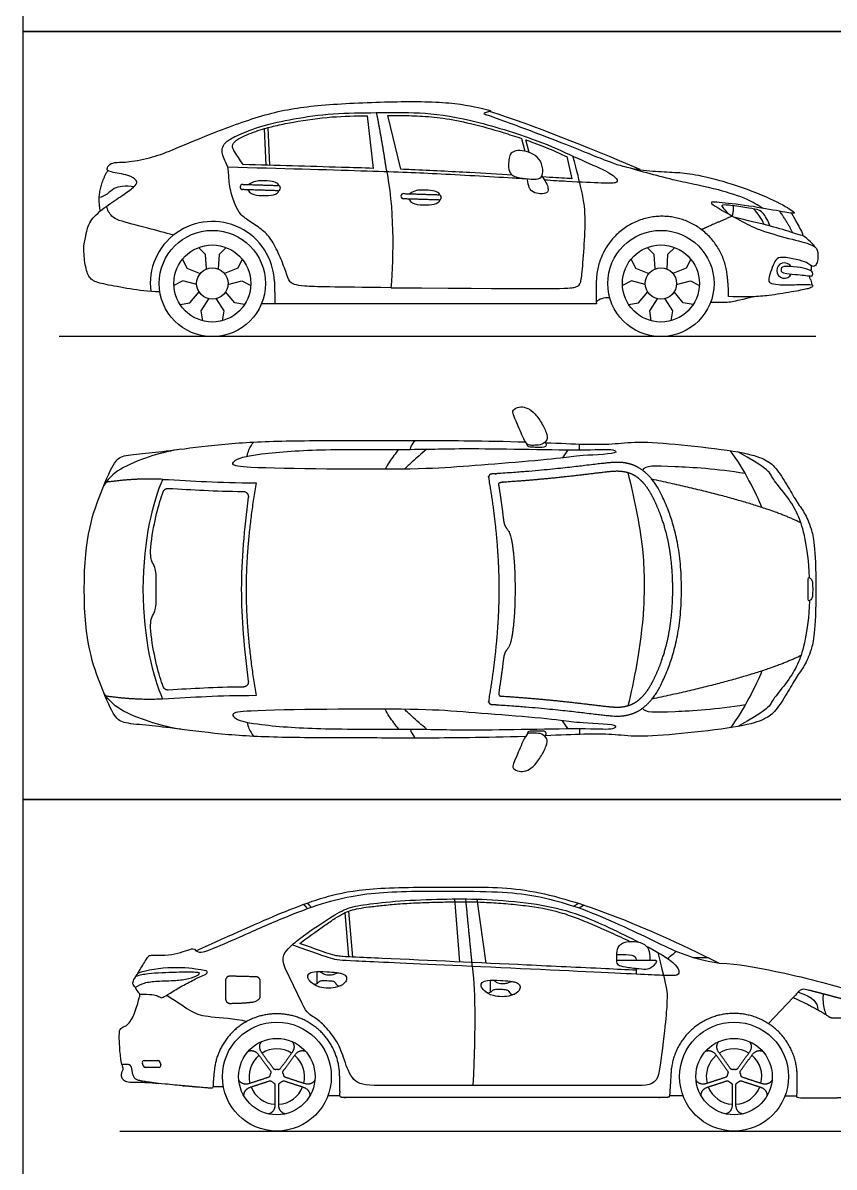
# Model space of a CAD drawing. Header units: millimetres. Extents: x 0.5 to 46.1, y 0.3 to 28.2.
# Drawn here: x 11.79 to 16.62, y 7.51 to 14.32 of the extents above; entities that cross this region are included whole.
import ezdxf

# ---------------------------------------------------------------- set-up
doc = ezdxf.new("R2010")
doc.units = ezdxf.units.MM
for name, color, linetype, true_color in [('AG-DIAGRAM', 7, 'Continuous', 0xfecc66), ('AG-TRANSPORT', 7, 'Continuous', 0x66ccff), ('X-VPRT', 6, 'Continuous', 0xff00ff)]:
    doc.layers.add(name, color=color, linetype=linetype, true_color=true_color)

msp = doc.modelspace()

# ---------------------------------------------------------------- linework, layer by layer
at = {"layer": 'AG-DIAGRAM'}
msp.add_line((12.3647, 7.7245), (17.0037, 7.7245), dxfattribs=at)
for points in [[(16.5071, 12.4534), (12.0031, 12.4534)], [(12.3647, 7.7245), (16.6083, 7.7245)]]:
    msp.add_lwpolyline(points, dxfattribs=at)
at = {"layer": 'AG-TRANSPORT'}
for p, q in [((15.0305, 11.7798), (14.9985, 11.7328)), ((15.0305, 10.1199), (14.9985, 10.1669)), ((14.3873, 8.7309), (14.359, 9.106)), ((14.5458, 8.7236), (14.4904, 9.1048)), ((13.728, 8.7613), (13.7057, 9.0246)), ((13.7509, 8.7602), (13.7276, 9.0338)), ((15.7775, 8.7583), (15.8621, 8.7583)), ((16.2246, 8.3644), (16.3721, 8.5195)), ((12.9188, 7.9896), (12.9804, 7.9896)), ((13.6031, 7.9359), (13.6748, 7.9359)), ((15.6367, 7.9371), (15.7159, 7.9371)), ((13.288, 7.8215), (13.288, 7.8212)), ((16.0092, 7.8215), (16.0092, 7.8212))]:
    msp.add_line(p, q, dxfattribs=at)
for points in [[(13.8748, 13.4551), (13.839, 13.768)], [(14.0375, 13.4493), (13.9603, 13.7694)], [(13.2232, 13.6911), (13.2331, 13.4737)], [(13.2577, 13.4731), (13.2475, 13.6979)], [(14.7549, 13.6333), (14.776, 13.557)], [(14.8015, 13.5497), (14.7808, 13.6244)], [(15.0254, 13.5247), (15.0543, 13.3937)], [(12.8806, 12.8565), (12.8751, 12.9414), (12.8331, 12.9837)], [(12.9972, 12.9837), (12.9552, 12.9414), (12.9497, 12.8565)], [(15.5506, 12.8565), (15.5451, 12.9414), (15.5031, 12.9837)], [(15.6672, 12.9837), (15.6252, 12.9414), (15.6197, 12.8565)], [(12.7371, 12.9139), (12.7642, 12.8609), (12.8434, 12.8294)], [(13.0932, 12.9139), (13.0661, 12.8609), (12.9869, 12.8294)], [(15.4071, 12.9139), (15.4342, 12.8609), (15.5134, 12.8294)], [(15.7632, 12.9139), (15.7361, 12.8609), (15.6569, 12.8294)], [(12.822, 12.7637), (12.7395, 12.7847), (12.6863, 12.7578)], [(13.0083, 12.7637), (13.0908, 12.7847), (13.144, 12.7578)], [(15.492, 12.7637), (15.4095, 12.7847), (15.3563, 12.7578)], [(15.6783, 12.7637), (15.7608, 12.7847), (15.814, 12.7578)], [(12.723, 12.6449), (12.7819, 12.6544), (12.8362, 12.7199)], [(12.8921, 12.6793), (12.8466, 12.6073), (12.8558, 12.5484)], [(12.9382, 12.6793), (12.9837, 12.6073), (12.9745, 12.5484)], [(13.1073, 12.6449), (13.0484, 12.6544), (12.9941, 12.7199)], [(15.393, 12.6449), (15.4519, 12.6544), (15.5062, 12.7199)], [(15.5621, 12.6793), (15.5166, 12.6073), (15.5258, 12.5484)], [(15.6082, 12.6793), (15.6537, 12.6073), (15.6445, 12.5484)], [(15.7773, 12.6449), (15.7184, 12.6544), (15.6641, 12.7199)], [(15.0982, 9.0524), (15.1251, 9.0699)], [(13.4495, 8.4833), (13.3492, 8.6947)], [(13.5388, 8.6037), (13.5388, 8.6741)], [(15.4393, 8.6581), (15.4403, 8.6909)], [(14.5716, 8.5522), (14.5716, 8.6226)], [(16.3233, 7.9333), (16.3962, 7.9333)]]:
    msp.add_lwpolyline(points, dxfattribs=at)
for centre, radius in [((12.9151, 12.7697), 0.3163), ((15.5851, 12.7697), 0.3163), ((12.9151, 12.7697), 0.2292), ((15.5851, 12.7697), 0.2292), ((12.9151, 12.7697), 0.0933), ((15.5851, 12.7697), 0.0933), ((13.2991, 8.0487), 0.3242), ((16.0203, 8.0487), 0.3242), ((13.2991, 8.0487), 0.2275), ((13.2991, 8.0487), 0.2275), ((16.0203, 8.0487), 0.2275)]:
    msp.add_circle(centre, radius, dxfattribs=at)
for centre, radius, start, end in [((13.0961, 13.3442), 0.0157, 88.16151, 178.16151), ((13.3045, 13.3375), 0.0157, 358.16151, 88.16151), ((13.0961, 13.3442), 0.0157, 178.16151, 268.16151), ((13.3045, 13.3375), 0.0157, 268.16151, 358.16151), ((14.0535, 13.2892), 0.0157, 88.16151, 178.16151), ((14.0535, 13.2892), 0.0157, 178.16151, 268.16151), ((14.2619, 13.2825), 0.0157, 268.16151, 358.16151), ((14.2619, 13.2825), 0.0157, 358.16151, 88.16151), ((12.9151, 12.7697), 0.3693, 1.97771, 187.42918), ((16.3205, 12.8469), 0.0458, 31.19889, 332.8276), ((13.2991, 8.0487), 0.1653, 129.85031, 194.14969), ((13.2991, 8.0487), 0.1653, 57.85031, 122.14969), ((13.2991, 8.0487), 0.1653, 345.85031, 50.14969), ((16.0203, 8.0487), 0.1653, 129.85031, 194.14969), ((16.0203, 8.0487), 0.1653, 57.85031, 122.14969), ((16.0203, 8.0487), 0.1653, 345.85031, 50.14969), ((12.5091, 8.133), 0.0109, 90, 199.39049), ((12.5156, 8.1146), 0.0109, 199.39049, 270), ((12.5916, 8.133), 0.0109, 19.39049, 90), ((12.5981, 8.1146), 0.0109, 270, 19.39049), ((13.2991, 8.0487), 0.0416, 154.62786, 169.37214), ((13.2991, 8.0487), 0.0416, 82.62786, 97.37214), ((13.2991, 8.0487), 0.0416, 10.62786, 25.37214), ((16.0203, 8.0487), 0.0416, 154.62786, 169.37214), ((16.0203, 8.0487), 0.0416, 82.62786, 97.37214), ((16.0203, 8.0487), 0.0416, 10.62786, 25.37214), ((13.2991, 8.0487), 0.1653, 201.85031, 266.14969), ((13.2991, 8.0487), 0.0416, 226.62786, 241.37214), ((13.2991, 8.0487), 0.1653, 273.85031, 338.14969), ((13.2991, 8.0487), 0.0416, 298.62786, 313.37214), ((16.0203, 8.0487), 0.1653, 201.85031, 266.14969), ((16.0203, 8.0487), 0.0416, 226.62786, 241.37214), ((16.0203, 8.0487), 0.1653, 273.85031, 338.14969), ((16.0203, 8.0487), 0.0416, 298.62786, 313.37214)]:
    msp.add_arc(centre, radius, start, end, dxfattribs=at)
for points, degree in [([(12.6027, 12.7203), (12.5314, 12.7203), (12.425, 12.7371), (12.2696, 12.7651), (12.1931, 12.7853), (12.1643, 12.8374), (12.148, 12.95), (12.1515, 13.012), (12.1596, 13.0373), (12.1677, 13.0951), (12.2002, 13.1673), (12.3148, 13.2521), (12.4014, 13.308), (12.4655, 13.3558), (12.4691, 13.3829), (12.4258, 13.4154), (12.2958, 13.4342), (12.2848, 13.4488), (12.2994, 13.4824), (12.3462, 13.4926), (12.4054, 13.4897), (12.5669, 13.5204), (12.6773, 13.565), (12.9243, 13.6695), (13.2576, 13.7916), (13.5405, 13.8347), (13.9747, 13.8544), (14.35, 13.8528), (14.5658, 13.8014), (14.5761, 13.7973), (14.562, 13.7923), (14.5267, 13.7822), (14.534, 13.7772), (14.5598, 13.7721), (15.0226, 13.5995), (15.2821, 13.4899), (15.4056, 13.4526), (15.5577, 13.4358), (15.6863, 13.4316), (15.7915, 13.4206), (16.0042, 13.368), (16.252, 13.2722), (16.3775, 13.1988), (16.3885, 13.1813), (16.2912, 13.2003), (16.0793, 13.2376), (15.8878, 13.2573), (15.8797, 13.2515), (15.9061, 13.2288), (16.0486, 13.1499), (16.1448, 13.0956), (16.3254, 13.0415), (16.4906, 13.0035), (16.5205, 12.9728), (16.5198, 12.9106), (16.5095, 12.8786), (16.4941, 12.868), (16.4722, 12.8798), (16.4491, 12.8993), (16.3728, 12.9171), (16.2863, 12.9319), (16.2638, 12.9041), (16.2425, 12.8537), (16.223, 12.7904), (16.2295, 12.7732), (16.2763, 12.7608), (16.3769, 12.762), (16.4918, 12.7673), (16.49, 12.7513), (16.4698, 12.7395), (16.3899, 12.7235), (16.2324, 12.698), (16.1484, 12.6898), (16.0584, 12.6898), (15.9879, 12.6915)], 3), ([(13.9497, 13.4584), (13.9244, 13.628), (13.8928, 13.786)], 2), ([(15.461, 13.4476), (15.129, 13.5889), (14.8342, 13.7085), (14.5646, 13.7934)], 3), ([(14.7148, 13.5572), (14.7261, 13.561), (14.7541, 13.5642), (14.8275, 13.544), (14.873, 13.5023), (14.8869, 13.4304), (14.8711, 13.3906), (14.8174, 13.3901), (14.7397, 13.3973), (14.6874, 13.416), (14.6764, 13.4587), (14.6793, 13.5086), (14.686, 13.5417), (14.7034, 13.5535), (14.7148, 13.5572)], 3), ([(12.249, 13.2015), (12.2227, 13.3234), (12.2927, 13.4423)], 2), ([(13.9803, 12.7446), (13.9948, 12.935), (14.0011, 13.2256), (13.9497, 13.4584)], 3), ([(13.0966, 13.3599), (13.2008, 13.3565), (13.305, 13.3532)], 2), ([(14.8762, 13.4091), (14.906, 13.3691), (14.9192, 13.3237), (14.9049, 13.3046), (14.854, 13.3027), (14.812, 13.3163), (14.7981, 13.3427), (14.7894, 13.3931)], 3), ([(13.304, 13.3218), (13.1998, 13.3252), (13.0956, 13.3285)], 2), ([(14.054, 13.3048), (14.1582, 13.3015), (14.2624, 13.2981)], 2), ([(14.2614, 13.2668), (14.1572, 13.2701), (14.053, 13.2735)], 2), ([(16.2363, 13.1112), (16.2132, 13.1654), (16.1872, 13.1956), (16.1657, 13.2107), (16.0923, 13.2212), (15.9781, 13.2387), (15.94, 13.2371), (15.9497, 13.2243), (15.9883, 13.1833)], 3), ([(16.0106, 13.1709), (16.0173, 13.1927), (16.018, 13.2322)], 2), ([(16.0106, 13.1709), (15.8853, 13.1172), (15.8266, 13.0904)], 2), ([(16.363, 13.1879), (16.4137, 13.0967), (16.4433, 13.044), (16.3977, 13.0641), (16.2621, 13.1062), (16.1479, 13.1334), (16.0261, 13.1622)], 3), ([(16.3685, 13.0725), (16.3406, 13.1304), (16.2931, 13.1995)], 2), ([(16.5032, 12.9867), (16.4836, 13.0138), (16.4433, 13.0462), (16.4275, 13.0575)], 3), ([(16.4798, 12.8425), (16.4804, 12.8494), (16.4806, 12.8596), (16.4804, 12.8758)], 3), ([(15.9879, 12.6915), (15.9885, 12.7369), (15.9803, 12.8163)], 2), ([(16.3183, 12.8701), (16.3354, 12.873), (16.4014, 12.8683), (16.4655, 12.8535), (16.4911, 12.8356), (16.488, 12.8189), (16.4833, 12.8123), (16.4495, 12.8174), (16.4052, 12.8228), (16.3252, 12.8282), (16.3027, 12.8364), (16.2992, 12.8504), (16.3013, 12.8671), (16.3183, 12.8701)], 3), ([(16.4849, 12.7611), (16.484, 12.7797), (16.4739, 12.7972), (16.4708, 12.8029), (16.4728, 12.8144)], 3), ([(13.2842, 12.7825), (13.2871, 12.6987), (13.2871, 12.6484)], 2), ([(15.2005, 12.7874), (15.1981, 12.7083), (15.2008, 12.6484)], 2), ([(15.2804, 12.685), (15.242, 12.685), (15.219, 12.6781), (15.2004, 12.659)], 3), ([(16.1526, 12.6917), (16.0592, 12.6738), (16.0108, 12.6565), (15.9604, 12.6556), (15.8801, 12.6556)], 3), ([(15.2008, 12.6484), (14.5363, 12.6484), (13.8718, 12.6484), (13.2073, 12.6484)], 3), ([(14.8023, 11.8075), (14.8114, 11.8059), (14.8333, 11.8062), (14.8772, 11.8081), (14.9119, 11.8384), (14.9064, 11.8772), (14.8708, 11.9505), (14.8237, 12.0103), (14.7813, 12.0337), (14.7415, 12.0379), (14.7, 12.0169), (14.7046, 11.9912), (14.7256, 11.9449), (14.7789, 11.8158), (14.7932, 11.8091), (14.8023, 11.8075)], 3), ([(14.8962, 11.8267), (14.9018, 11.8104), (14.9024, 11.8033), (14.8949, 11.7957), (14.8814, 11.7941), (14.835, 11.7941), (14.8035, 11.7953), (14.7943, 11.7975), (14.7899, 11.805), (14.7892, 11.8135)], 3), ([(16.1858, 11.4364), (16.1528, 11.5202), (16.0769, 11.6702), (15.9989, 11.7744)], 3), ([(12.6198, 11.6039), (12.4621, 11.6118), (12.2823, 11.5865)], 2), ([(12.5043, 10.9498), (12.5043, 11.2536), (12.5662, 11.4722), (12.6198, 11.6039)], 3), ([(12.6198, 11.6039), (12.8091, 11.5946), (12.9421, 11.5832), (13.1757, 11.5834)], 3), ([(13.1757, 11.5834), (13.116, 11.2336), (13.116, 10.9498)], 2), ([(16.4187, 11.3444), (16.1699, 11.4687), (15.5315, 11.6041)], 2), ([(12.5506, 11.2221), (12.5684, 11.3557), (12.597, 11.46), (12.6227, 11.5303)], 3), ([(12.6522, 11.55), (12.8017, 11.5422), (12.9217, 11.5336), (13.0999, 11.5319)], 3), ([(13.1292, 11.4972), (13.1036, 11.31), (13.0875, 11.1213), (13.0875, 10.9498)], 3), ([(12.5802, 10.9498), (12.5836, 11.0311), (12.573, 11.0897), (12.5549, 11.1092), (12.5443, 11.1559), (12.5506, 11.2221)], 3), ([(16.4605, 10.9498), (16.4605, 10.9889), (16.462, 11.0145), (16.4647, 11.0234), (16.4826, 11.0098), (16.4888, 10.9936), (16.4888, 10.9498)], 3), ([(12.6198, 10.2958), (12.5662, 10.4275), (12.5043, 10.646), (12.5043, 10.9498)], 3), ([(12.5506, 10.6776), (12.5443, 10.7438), (12.5549, 10.7905), (12.573, 10.81), (12.5836, 10.8686), (12.5802, 10.9498)], 3), ([(13.0875, 10.9498), (13.0875, 10.7784), (13.1036, 10.5897), (13.1292, 10.4025)], 3), ([(13.116, 10.9498), (13.116, 10.666), (13.1757, 10.3162)], 2), ([(16.4888, 10.9498), (16.4888, 10.9061), (16.4826, 10.8899), (16.4647, 10.8762), (16.462, 10.8852), (16.4605, 10.9107), (16.4605, 10.9498)], 3), ([(12.6227, 10.3694), (12.597, 10.4396), (12.5684, 10.5439), (12.5506, 10.6776)], 3), ([(16.4187, 10.5553), (16.1699, 10.431), (15.5315, 10.2956)], 2), ([(16.1858, 10.4633), (16.1528, 10.3795), (16.0769, 10.2295), (15.9989, 10.1253)], 3), ([(13.0999, 10.3677), (12.9217, 10.3661), (12.8017, 10.3575), (12.6522, 10.3496)], 3), ([(12.6198, 10.2958), (12.4621, 10.2879), (12.2823, 10.3132)], 2), ([(13.1757, 10.3162), (12.9421, 10.3164), (12.8091, 10.305), (12.6198, 10.2958)], 3), ([(14.8023, 10.0922), (14.8114, 10.0938), (14.8333, 10.0935), (14.8772, 10.0916), (14.9119, 10.0612), (14.9064, 10.0225), (14.8708, 9.9491), (14.8237, 9.8894), (14.7813, 9.866), (14.7415, 9.8618), (14.7, 9.8828), (14.7046, 9.9085), (14.7256, 9.9547), (14.7789, 10.0839), (14.7932, 10.0906), (14.8023, 10.0922)], 3), ([(14.8962, 10.073), (14.9018, 10.0893), (14.9024, 10.0963), (14.8949, 10.104), (14.8814, 10.1056), (14.835, 10.1056), (14.8035, 10.1044), (14.7943, 10.1022), (14.7899, 10.0947), (14.7892, 10.0862)], 3), ([(12.8174, 8.7978), (13.0306, 8.8942), (13.3693, 9.0461), (13.6241, 9.1335), (13.8689, 9.1769), (14.4112, 9.1769), (14.8157, 9.1769), (15.3289, 9.0052), (15.6732, 8.8524), (15.9317, 8.7239)], 3), ([(12.8174, 8.7978), (12.8283, 8.7881), (12.8634, 8.7902), (12.8965, 8.8019), (13.064, 8.8727), (13.3367, 8.995), (13.5724, 9.0846), (13.7651, 9.1298), (13.9527, 9.1495), (14.1792, 9.1537), (14.5281, 9.1533), (14.7647, 9.1407), (14.9414, 9.103), (15.1336, 9.0448), (15.4146, 8.92), (15.5637, 8.8459), (15.7291, 8.7676), (15.8527, 8.737), (15.9317, 8.7239)], 3), ([(13.4575, 9.0739), (13.4698, 9.0631), (13.4809, 9.0485)], 2), ([(13.4793, 9.0818), (13.4916, 9.0708), (13.5028, 9.0563)], 2), ([(14.4616, 8.7159), (14.4427, 8.9109), (14.4238, 9.106)], 2), ([(15.0669, 9.0632), (15.0832, 9.0732), (15.0937, 9.0802)], 2), ([(12.3757, 8.1213), (12.3629, 8.2034), (12.3592, 8.3089), (12.3656, 8.3385), (12.3999, 8.3483), (12.4181, 8.364), (12.447, 8.4034), (12.4813, 8.5195), (12.4862, 8.5357), (12.4763, 8.5497), (12.4488, 8.5899), (12.4384, 8.6045), (12.4499, 8.6306), (12.4821, 8.6818), (12.5306, 8.7588), (12.5388, 8.7714), (12.5652, 8.7707), (12.6575, 8.7707), (12.727, 8.7877), (12.7857, 8.8063), (12.8051, 8.8145), (12.8174, 8.7978)], 3), ([(15.3231, 8.7754), (15.4049, 8.7754), (15.4379, 8.7754), (15.4379, 8.7418)], 3), ([(12.4829, 8.5384), (12.5116, 8.5384), (12.5628, 8.5391), (12.5906, 8.5293), (12.6106, 8.516), (12.6224, 8.5195), (12.674, 8.5531), (12.7567, 8.6003), (12.8372, 8.6418), (12.883, 8.6593), (12.8876, 8.6738), (12.8756, 8.6818), (12.6838, 8.7069), (12.5269, 8.6833), (12.4701, 8.6626)], 3), ([(13.5419, 8.6744), (13.5611, 8.6744), (13.5681, 8.6636), (13.5835, 8.6546), (13.6296, 8.6537), (13.6458, 8.6594), (13.6545, 8.6665), (13.6695, 8.6661), (13.682, 8.6633)], 3), ([(14.4676, 7.9957), (14.4868, 8.3471), (14.4798, 8.5996), (14.4616, 8.7159)], 3), ([(13.5085, 8.6056), (13.5241, 8.5937), (13.5452, 8.6072), (13.5543, 8.6182), (13.5705, 8.6209), (13.6246, 8.6195), (13.6402, 8.6159), (13.6501, 8.6044), (13.6592, 8.5855), (13.6822, 8.5913)], 3), ([(14.5747, 8.6229), (14.594, 8.6229), (14.6009, 8.6121), (14.6163, 8.6031), (14.6625, 8.6022), (14.6787, 8.6079), (14.6873, 8.615), (14.7023, 8.6146), (14.7148, 8.6118)], 3), ([(12.6438, 8.5335), (12.7197, 8.4854), (12.7934, 8.4289), (12.8847, 8.4016), (13.0459, 8.3975), (13.1201, 8.3769)], 3), ([(14.5413, 8.5541), (14.557, 8.5422), (14.578, 8.5557), (14.5871, 8.5667), (14.6033, 8.5695), (14.6574, 8.568), (14.6731, 8.5644), (14.683, 8.5529), (14.692, 8.534), (14.715, 8.5399)], 3), ([(16.4021, 8.5511), (16.4997, 8.5172), (16.5152, 8.4912), (16.5189, 8.4465)], 3), ([(16.5709, 8.4146), (16.5468, 8.4677), (16.5526, 8.5401)], 2), ([(13.9083, 7.9957), (13.8215, 7.9951), (13.7481, 8.0132), (13.699, 8.1528), (13.6639, 8.2557), (13.5837, 8.3529), (13.5243, 8.403), (13.4779, 8.4234), (13.4495, 8.4833)], 3), ([(12.3757, 8.1213), (12.3781, 8.1085), (12.3838, 8.1033), (12.3833, 8.0896), (12.3745, 8.0748), (12.37, 8.0465), (12.3865, 8.0269), (12.4071, 8.0164), (12.4662, 8.014), (12.5437, 8.015), (12.5966, 8.0083)], 3), ([(12.5053, 8.111), (12.5021, 8.1202), (12.4988, 8.1294)], 2), ([(12.5091, 8.1439), (12.5503, 8.1439), (12.5916, 8.1439)], 2), ([(12.6019, 8.1366), (12.6051, 8.1274), (12.6084, 8.1182)], 2), ([(12.5981, 8.1037), (12.5568, 8.1037), (12.5156, 8.1037)], 2)]:
    msp.add_open_spline(points, degree=degree, dxfattribs=at)
for points, degree, knots in [([(13.0066, 13.4617), (12.9989, 13.4823), (12.9833, 13.515), (12.9713, 13.5497), (12.9732, 13.5809), (12.9962, 13.6173), (13.0595, 13.6504), (13.2039, 13.7094), (13.3923, 13.7507), (13.6307, 13.7853), (13.8928, 13.786), (14.1416, 13.7912), (14.4259, 13.7583), (14.882, 13.615), (15.0624, 13.525), (15.2597, 13.4431), (15.3313, 13.3905), (15.324, 13.3656), (15.2524, 13.3663), (15.0787, 13.3737), (14.9419, 13.382), (14.8928, 13.3851)], 3, [21.109633, 21.109633, 21.109633, 21.109633, 21.738811, 22.367989, 22.997167, 23.626345, 24.255523, 24.884701, 25.513879, 26.143057, 26.772235, 27.401413, 28.030591, 28.65977, 29.288948, 29.918126, 30.547304, 31.176482, 31.80566, 32.434838, 32.729649, 32.729649, 32.729649, 32.729649]), ([(13.1065, 13.6494), (13.1417, 13.6641), (13.2054, 13.6875), (13.3036, 13.7127), (13.441, 13.7397), (13.6206, 13.7651), (13.7683, 13.7673), (13.839, 13.768)], 3, [6.300172, 6.300172, 6.300172, 6.300172, 6.675054, 6.967655, 7.296678, 8.05401, 8.749408, 8.749408, 8.749408, 8.749408]), ([(13.9603, 13.7694), (13.9809, 13.7696), (14.044, 13.7701), (14.1533, 13.768), (14.2971, 13.7548), (14.4631, 13.7217), (14.6181, 13.6776), (14.7187, 13.6455), (14.7549, 13.6333)], 3, [3.555034, 3.555034, 3.555034, 3.555034, 3.757663, 4.176602, 4.630711, 5.177565, 5.840155, 6.216421, 6.216421, 6.216421, 6.216421]), ([(13.0986, 13.4774), (13.0526, 13.5451), (13.0339, 13.5768), (13.0339, 13.5921), (13.0462, 13.6198), (13.1065, 13.6494)], 3, [5.5565082, 5.5565082, 5.5565082, 5.5565082, 5.804396, 6.0522839, 6.3001716, 6.3001716, 6.3001716, 6.3001716]), ([(14.7808, 13.6244), (14.7965, 13.6189), (14.8561, 13.5977), (14.938, 13.5652), (15.0028, 13.5352), (15.0254, 13.5247)], 3, [0.4180214, 0.4180214, 0.4180214, 0.4180214, 0.5823909, 1.0399615, 1.2850047, 1.2850047, 1.2850047, 1.2850047]), ([(13.9803, 12.7446), (14.9977, 12.7359), (15.0866, 12.7446), (15.11, 12.7685), (15.118, 12.8555), (15.1341, 13.0565), (15.137, 13.2304), (15.1096, 13.3452), (15.0617, 13.528)], 3, [0, 0, 0, 0, 1.042492, 2.084983, 3.127475, 4.169967, 5.212458, 6.241515, 6.241515, 6.241515, 6.241515]), ([(14.7897, 13.3915), (14.7619, 13.3932), (14.6033, 13.4028), (14.2176, 13.4247), (13.8999, 13.4369), (13.3268, 13.4533), (13.0066, 13.4617)], 3, [19.133737, 19.133737, 19.133737, 19.133737, 19.275321, 19.897106, 20.518891, 21.109633, 21.109633, 21.109633, 21.109633]), ([(13.9803, 12.7446), (13.6296, 12.7483), (13.4235, 12.7512), (13.373, 12.7746), (13.3555, 12.8324), (13.3153, 12.9398), (13.2649, 13.0399), (13.2101, 13.0926), (13.1275, 13.1466), (13.0785, 13.181), (13.0542, 13.2314), (13.0162, 13.3344), (13.0128, 13.4313), (13.0095, 13.4524), (13.0066, 13.4617)], 3, [0, 0, 0, 0, 0.621785, 1.243569, 1.865354, 2.487138, 3.108923, 3.730707, 4.352492, 4.974276, 5.596061, 6.217846, 6.83963, 7.324868, 7.324868, 7.324868, 7.324868]), ([(13.8748, 13.4551), (13.8111, 13.4572), (13.5524, 13.4649), (13.2937, 13.4722), (13.0986, 13.4774)], 3, [3.009047, 3.009047, 3.009047, 3.009047, 3.635846, 5.556508, 5.556508, 5.556508, 5.556508]), ([(14.7004, 13.415), (14.6165, 13.4201), (14.4165, 13.4316), (14.1955, 13.443), (14.0584, 13.4485), (14.0375, 13.4493)], 3, [0.297087, 0.297087, 0.297087, 0.297087, 1.124307, 2.269218, 2.474765, 2.474765, 2.474765, 2.474765]), ([(16.1908, 13.2177), (16.161, 13.237), (16.0972, 13.2749), (15.9212, 13.3332), (15.6709, 13.3797), (15.4673, 13.4365), (15.3643, 13.4667)], 3, [0, 0, 0, 0, 0.591326, 1.357481, 2.279253, 3.307207, 3.307207, 3.307207, 3.307207]), ([(13.3126, 13.351), (13.3108, 13.3551), (13.3028, 13.3665), (13.277, 13.3792), (13.2071, 13.3825), (13.1617, 13.3797), (13.1323, 13.3587)], 3, [0.8230109, 0.8230109, 0.8230109, 0.8230109, 0.9106423, 1.0927708, 1.2748993, 1.4558475, 1.4558475, 1.4558475, 1.4558475]), ([(15.0543, 13.3937), (15.0451, 13.3942), (14.9925, 13.3971), (14.94, 13.4003), (14.88, 13.404)], 3, [1.7252759, 1.7252759, 1.7252759, 1.7252759, 1.8154272, 2.2436198, 2.2436198, 2.2436198, 2.2436198]), ([(12.4489, 13.3458), (12.4254, 13.3498), (12.378, 13.3483), (12.3302, 13.3395), (12.2929, 13.3015), (12.2567, 13.2842), (12.2421, 13.2817)], 3, [0, 0, 0, 0, 0.484729, 0.908543, 1.330207, 1.712175, 1.712175, 1.712175, 1.712175]), ([(13.1271, 13.3282), (13.1379, 13.3049), (13.1734, 13.2933), (13.2521, 13.2912), (13.3009, 13.3012), (13.3116, 13.318), (13.3137, 13.3248)], 3, [0, 0, 0, 0, 0.1821285, 0.3642569, 0.5463854, 0.6617496, 0.6617496, 0.6617496, 0.6617496]), ([(14.27, 13.2959), (14.2682, 13.3), (14.2602, 13.3114), (14.2344, 13.3241), (14.1645, 13.3275), (14.1191, 13.3246), (14.0897, 13.3037)], 3, [0.8230109, 0.8230109, 0.8230109, 0.8230109, 0.9106423, 1.0927708, 1.2748993, 1.4558475, 1.4558475, 1.4558475, 1.4558475]), ([(12.6836, 13.0574), (12.6329, 13.0712), (12.5361, 13.0994), (12.3655, 13.1408), (12.3136, 13.1653), (12.29, 13.2081), (12.2861, 13.2301)], 3, [0.040986, 0.040986, 0.040986, 0.040986, 0.743142, 1.491136, 1.873357, 2.342181, 2.342181, 2.342181, 2.342181]), ([(14.0845, 13.2732), (14.0953, 13.2498), (14.1308, 13.2383), (14.2095, 13.2361), (14.2583, 13.2461), (14.269, 13.263), (14.2711, 13.2697)], 3, [0, 0, 0, 0, 0.1821285, 0.3642569, 0.5463854, 0.6617496, 0.6617496, 0.6617496, 0.6617496]), ([(16.1994, 13.1206), (16.1917, 13.1377), (16.1734, 13.1708), (16.1492, 13.2007), (16.136, 13.2144)], 3, [0, 0, 0, 0, 0.4299345, 0.863642, 0.863642, 0.863642, 0.863642]), ([(14.7787, 10.073), (14.6614, 10.0691), (14.4086, 10.0656), (14.2356, 10.0634), (13.8643, 10.0645), (13.3541, 10.0645), (13.0051, 10.0797), (12.6921, 10.1209), (12.5383, 10.1394), (12.3845, 10.1513), (12.3368, 10.1795), (12.2646, 10.3336), (12.1527, 10.6373), (12.1527, 10.9498), (12.1527, 11.2624), (12.2646, 11.5661), (12.3368, 11.7202), (12.3845, 11.7484), (12.5383, 11.7603), (12.6921, 11.7788), (13.0051, 11.82), (13.3541, 11.8352), (13.8643, 11.8352), (14.2356, 11.8363), (14.4086, 11.8341), (14.6614, 11.8306), (14.7787, 11.8267)], 3, [9.829563, 9.829563, 9.829563, 9.829563, 10.621986, 11.439062, 12.256137, 13.073213, 13.890289, 14.707365, 15.524441, 16.341517, 17.158592, 17.975668, 18.792744, 18.792744, 18.792744, 19.60982, 20.426896, 21.243971, 22.061047, 22.878123, 23.695199, 24.512275, 25.329351, 26.146426, 26.963502, 27.755925, 27.755925, 27.755925, 27.755925]), ([(12.7283, 11.7838), (12.672, 11.7753), (12.5624, 11.7488), (12.3818, 11.6818), (12.3016, 11.619), (12.2693, 11.5673)], 3, [0, 0, 0, 0, 0.761017, 1.560151, 2.2886, 2.2886, 2.2886, 2.2886]), ([(14.0904, 11.6652), (14.2324, 11.6676), (14.4236, 11.681), (14.9893, 11.7256), (15.0861, 11.7469), (15.334, 11.754), (15.3011, 11.7862), (15.139, 11.7736), (14.4308, 11.7929), (14.1432, 11.7787), (13.5984, 11.7867), (13.2309, 11.7629), (13.0571, 11.7321), (13.0238, 11.6845), (13.1765, 11.6666), (13.8345, 11.661), (14.0904, 11.6652)], 3, [0, 0, 0, 0, 0.973704, 2.637927, 3.371916, 4.183539, 4.386134, 5.075625, 6.601797, 7.952789, 9.303765, 10.440164, 11.174767, 11.479564, 12.090711, 13.845145, 13.845145, 13.845145, 13.845145]), ([(13.1227, 11.7419), (13.1248, 11.7548), (13.1312, 11.7805), (13.1496, 11.812), (13.1611, 11.8256)], 3, [0, 0, 0, 0, 0.361037, 0.7847565, 0.7847565, 0.7847565, 0.7847565]), ([(14.0931, 11.7823), (14.0947, 11.7885), (14.0981, 11.801), (14.1145, 11.8258), (14.1251, 11.8358)], 3, [0, 0, 0, 0, 0.2527631, 0.6347782, 0.6347782, 0.6347782, 0.6347782]), ([(14.8978, 11.8222), (14.9826, 11.8187), (15.1788, 11.8097), (15.3127, 11.8146), (15.4571, 11.8316), (15.7328, 11.8088), (16.0833, 11.7668), (16.2079, 11.7241), (16.267, 11.6792), (16.3387, 11.5675), (16.3895, 11.4728), (16.441, 11.4059), (16.4779, 11.324), (16.5071, 11.2073), (16.5071, 10.9498), (16.5071, 10.6924), (16.4779, 10.5757), (16.441, 10.4938), (16.3895, 10.4269), (16.3387, 10.3322), (16.267, 10.2204), (16.2079, 10.1756), (16.0833, 10.1329), (15.7328, 10.0909), (15.4571, 10.0681), (15.3127, 10.0851), (15.1788, 10.09), (14.9826, 10.081), (14.8978, 10.0775)], 3, [-9.562781, -9.562781, -9.562781, -9.562781, -8.987834, -8.170758, -7.353682, -6.536607, -5.719531, -4.902455, -4.085379, -3.268303, -2.451227, -1.634152, -0.817076, 0, 0, 0, 0.817076, 1.634152, 2.451227, 3.268303, 4.085379, 4.902455, 5.719531, 6.536607, 7.353682, 8.170758, 8.987834, 9.562781, 9.562781, 9.562781, 9.562781]), ([(15.1008, 11.7796), (15.1003, 11.7857), (15.0998, 11.7978), (15.1002, 11.8086), (15.1005, 11.814)], 3, [0, 0, 0, 0, 0.2459145, 0.4778558, 0.4778558, 0.4778558, 0.4778558]), ([(14.025, 11.7822), (14.005, 11.7592), (13.9689, 11.7096), (13.9516, 11.6792), (13.9434, 11.6638)], 3, [0, 0, 0, 0, 0.5536845, 0.9719729, 0.9719729, 0.9719729, 0.9719729]), ([(14.1899, 11.7829), (14.1611, 11.7585), (14.1046, 11.7084), (14.0738, 11.6793), (14.0585, 11.6647)], 3, [0, 0, 0, 0, 0.616832, 1.078537, 1.078537, 1.078537, 1.078537]), ([(16.4697, 11.0187), (16.466, 11.1173), (16.4415, 11.2817), (16.4062, 11.3847), (16.354, 11.4823), (16.2552, 11.599), (16.238, 11.6361), (16.2087, 11.6726), (16.0428, 11.7672)], 3, [0.102387, 0.102387, 0.102387, 0.102387, 0.566349, 1.132699, 1.699048, 2.265398, 2.831747, 3.369529, 3.369529, 3.369529, 3.369529]), ([(16.0866, 11.6386), (15.9154, 11.6665), (15.5754, 11.685), (15.4937, 11.6858), (15.4747, 11.6589)], 3, [0.251076, 0.251076, 0.251076, 0.251076, 1.049139, 2.098279, 2.098279, 2.098279, 2.098279]), ([(15.3889, 11.6431), (15.4214, 11.5034), (15.4876, 11.2172), (15.4876, 10.6825), (15.4214, 10.3963), (15.3889, 10.2566)], 3, [0, 0, 0, 0, 1.19542, 2.136635, 4.273269, 4.273269, 4.273269, 4.273269]), ([(16.4697, 10.881), (16.466, 10.7824), (16.4415, 10.618), (16.4062, 10.5149), (16.354, 10.4174), (16.2552, 10.3007), (16.238, 10.2636), (16.2087, 10.2271), (16.0428, 10.1325)], 3, [0.102387, 0.102387, 0.102387, 0.102387, 0.566349, 1.132699, 1.699048, 2.265398, 2.831747, 3.369529, 3.369529, 3.369529, 3.369529]), ([(12.7283, 10.1159), (12.672, 10.1244), (12.5624, 10.1508), (12.3818, 10.2179), (12.3016, 10.2807), (12.2693, 10.3324)], 3, [0, 0, 0, 0, 0.761017, 1.560151, 2.2886, 2.2886, 2.2886, 2.2886]), ([(14.0904, 10.2345), (14.2324, 10.2321), (14.4236, 10.2187), (14.9893, 10.174), (15.0861, 10.1528), (15.334, 10.1457), (15.3011, 10.1135), (15.139, 10.1261), (14.4308, 10.1068), (14.1432, 10.1209), (13.5984, 10.113), (13.2309, 10.1367), (13.0571, 10.1676), (13.0238, 10.2151), (13.1765, 10.233), (13.8345, 10.2387), (14.0904, 10.2345)], 3, [0, 0, 0, 0, 0.973704, 2.637927, 3.371916, 4.183539, 4.386134, 5.075625, 6.601797, 7.952789, 9.303765, 10.440164, 11.174767, 11.479564, 12.090711, 13.845145, 13.845145, 13.845145, 13.845145]), ([(14.025, 10.1174), (14.005, 10.1405), (13.9689, 10.19), (13.9516, 10.2205), (13.9434, 10.2359)], 3, [0, 0, 0, 0, 0.5536845, 0.9719729, 0.9719729, 0.9719729, 0.9719729]), ([(14.1899, 10.1168), (14.1611, 10.1412), (14.1046, 10.1913), (14.0738, 10.2203), (14.0585, 10.2349)], 3, [0, 0, 0, 0, 0.616832, 1.078537, 1.078537, 1.078537, 1.078537]), ([(16.0866, 10.2611), (15.9154, 10.2331), (15.5754, 10.2147), (15.4937, 10.2139), (15.4747, 10.2407)], 3, [0.251076, 0.251076, 0.251076, 0.251076, 1.049139, 2.098279, 2.098279, 2.098279, 2.098279]), ([(13.1227, 10.1578), (13.1248, 10.1449), (13.1312, 10.1192), (13.1496, 10.0877), (13.1611, 10.074)], 3, [0, 0, 0, 0, 0.361037, 0.7847565, 0.7847565, 0.7847565, 0.7847565]), ([(14.0931, 10.1174), (14.0947, 10.1112), (14.0981, 10.0987), (14.1145, 10.0738), (14.1251, 10.0639)], 3, [0, 0, 0, 0, 0.2527631, 0.6347782, 0.6347782, 0.6347782, 0.6347782]), ([(15.1008, 10.1201), (15.1003, 10.114), (15.0998, 10.1018), (15.1002, 10.091), (15.1005, 10.0856)], 3, [0, 0, 0, 0, 0.2459145, 0.4778558, 0.4778558, 0.4778558, 0.4778558]), ([(15.4976, 8.8259), (15.51, 8.8194), (15.594, 8.7743), (15.6661, 8.7255), (15.6996, 8.6756), (15.6854, 8.6519), (15.6532, 8.6468), (15.3184, 8.6647), (14.1887, 8.717), (13.6966, 8.7394), (13.6363, 8.7425), (13.5275, 8.7845), (13.3895, 8.8322), (13.4128, 8.8536), (13.4646, 8.8939), (13.6237, 9.0003), (13.7214, 9.0576), (13.837, 9.0756), (14.0548, 9.099), (14.3197, 9.1068), (14.5382, 9.1064), (14.8228, 9.0827), (15.047, 9.0355), (15.2405, 8.955), (15.3987, 8.8771), (15.454, 8.8487)], 3, [9.24186, 9.24186, 9.24186, 9.24186, 9.368779, 10.149511, 10.930242, 11.710974, 12.491706, 13.272437, 14.053169, 14.833901, 15.614632, 16.380862, 16.380862, 16.380862, 17.037955, 17.818686, 18.599418, 19.380149, 20.160881, 20.941613, 21.722344, 22.503076, 23.283807, 24.064539, 24.577362, 24.577362, 24.577362, 24.577362]), ([(15.44, 8.6816), (15.379, 8.6845), (15.1578, 8.6951), (14.6554, 8.7186), (14.1533, 8.7418), (13.7889, 8.7584), (13.7001, 8.7626), (13.6618, 8.7657), (13.6221, 8.7748), (13.5478, 8.8013), (13.482, 8.8245), (13.4351, 8.8409), (13.4488, 8.8518), (13.4789, 8.874), (13.5306, 8.9099), (13.5801, 8.9461), (13.6435, 8.9903), (13.6924, 9.0193), (13.7386, 9.0392), (13.7899, 9.0509), (13.8527, 9.0594), (13.9308, 9.0685), (14.0236, 9.0771), (14.1269, 9.0835), (14.2323, 9.0865), (14.337, 9.0893), (14.4413, 9.0901), (14.5513, 9.0861), (14.6627, 9.0788), (14.8089, 9.0641), (14.9494, 9.0403), (15.082, 8.9933), (15.1822, 8.9537), (15.2865, 8.9061), (15.3632, 8.8712), (15.4006, 8.8532)], 3, [8.585806, 8.585806, 8.585806, 8.585806, 9.173857, 10.70283, 13.519691, 14.105919, 14.281157, 14.392746, 14.482155, 14.679574, 15.166648, 15.166648, 15.166648, 15.338697, 15.532975, 15.783821, 16.009848, 16.187997, 16.34089, 16.502033, 16.702778, 16.962824, 17.272711, 17.617813, 17.977399, 18.326921, 18.658684, 19.000718, 19.373682, 19.753938, 20.442409, 20.769084, 21.112706, 21.499691, 21.893454, 21.893454, 21.893454, 21.893454]), ([(13.3492, 8.6947), (13.3187, 8.7589), (13.3533, 8.7979), (13.3852, 8.8281), (13.3895, 8.8322)], 3, [0.7654083, 0.7654083, 0.7654083, 0.7654083, 1.5461399, 1.669779, 1.669779, 1.669779, 1.669779]), ([(15.5674, 8.7876), (15.6068, 8.6261), (15.6209, 8.5548), (15.6245, 8.5341), (15.6134, 8.356), (15.5755, 8.0816), (15.5667, 8.0243), (15.5382, 7.9957), (15.4737, 7.9957), (14.9629, 7.9957), (14.4356, 7.9957), (13.9083, 7.9957)], 3, [-10.473154, -10.473154, -10.473154, -10.473154, -9.692289, -8.902623, -8.112957, -8.112957, -8.112957, -7.592806, -7.592806, -7.592806, -2.419363, -2.419363, -2.419363, -2.419363]), ([(15.3224, 8.7418), (15.3222, 8.8041), (15.3346, 8.8407), (15.4093, 8.8591), (15.4813, 8.8448), (15.5165, 8.8091), (15.5189, 8.7733), (15.5189, 8.7418)], 3, [-0.000096, -0.000096, -0.000096, -0.000096, 0.240383, 0.480862, 0.721341, 0.961819, 1.191806, 1.191806, 1.191806, 1.191806]), ([(15.6251, 8.7516), (15.6351, 8.7604), (15.6553, 8.7776), (15.6697, 8.7889), (15.6769, 8.7945)], 3, [0, 0, 0, 0, 0.3608881, 0.6601953, 0.6601953, 0.6601953, 0.6601953]), ([(15.3224, 8.7418), (15.323, 8.7273), (15.3296, 8.709), (15.3641, 8.7004), (15.4603, 8.6879), (15.5106, 8.685), (15.529, 8.6982), (15.5562, 8.7207), (15.561, 8.7418), (15.5466, 8.7418), (15.5348, 8.7418), (15.3224, 8.7418)], 3, [-1.777225, -1.777225, -1.777225, -1.777225, -1.599671, -1.399712, -1.199753, -0.999794, -0.799836, -0.599877, -0.399918, -0.199959, -0.000096, -0.000096, -0.000096, -0.000096]), ([(15.9317, 8.7239), (16.0567, 8.7181), (16.2258, 8.6851), (16.4832, 8.6282), (16.7174, 8.5625), (16.9005, 8.5041), (16.9303, 8.4383), (16.9548, 8.3709), (16.9538, 8.3129)], 3, [10.670044, 10.670044, 10.670044, 10.670044, 11.325055, 11.980066, 12.635077, 13.290088, 13.945099, 14.588229, 14.588229, 14.588229, 14.588229]), ([(12.4564, 8.5787), (12.4735, 8.5899), (12.5117, 8.6099), (12.5891, 8.6182), (12.6955, 8.6198), (12.77, 8.6284), (12.8306, 8.6497), (12.8436, 8.6668), (12.8072, 8.6706), (12.6989, 8.6696), (12.5348, 8.6643), (12.4843, 8.6513), (12.4594, 8.6451)], 3, [0, 0, 0, 0, 0.447448, 0.952129, 1.542214, 2.053379, 2.503337, 2.699227, 2.976895, 3.588366, 4.326258, 4.828406, 4.828406, 4.828406, 4.828406]), ([(13.5207, 8.6727), (13.4914, 8.6683), (13.4712, 8.6474), (13.5015, 8.6084), (13.5523, 8.5739), (13.6601, 8.5728), (13.7108, 8.6087), (13.7168, 8.6354), (13.7016, 8.6667), (13.6017, 8.6729), (13.5404, 8.6757), (13.5207, 8.6727)], 3, [0, 0, 0, 0, 0.668416, 1.021903, 1.479053, 2.065704, 2.510714, 2.784494, 3.090739, 3.6608, 4.111101, 4.111101, 4.111101, 4.111101]), ([(14.5535, 8.6212), (14.5242, 8.6168), (14.504, 8.5959), (14.5343, 8.5569), (14.5851, 8.5224), (14.693, 8.5214), (14.7436, 8.5572), (14.7496, 8.5839), (14.7344, 8.6152), (14.6345, 8.6214), (14.5732, 8.6242), (14.5535, 8.6212)], 3, [0, 0, 0, 0, 0.668416, 1.021903, 1.479053, 2.065704, 2.510714, 2.784494, 3.090739, 3.6608, 4.111101, 4.111101, 4.111101, 4.111101]), ([(13.2938, 8.0899), (13.2836, 8.089), (13.2779, 8.0968), (13.2445, 8.1427), (13.2112, 8.1886), (13.1841, 8.2259), (13.208, 8.2571)], 2, [0.2596471, 0.2596471, 0.2596471, 0.3278649, 0.3278649, 0.6990463, 0.6990463, 0.9558426, 0.9558426, 0.9558426]), ([(13.3902, 8.2571), (13.4142, 8.2259), (13.3871, 8.1886), (13.3537, 8.1427), (13.3204, 8.0968), (13.3147, 8.089), (13.3045, 8.0899)], 2, [-0.6279777, -0.6279777, -0.6279777, -0.3711814, -0.3711814, 0, 0, 0.0682179, 0.0682179, 0.0682179]), ([(16.015, 8.0899), (16.0048, 8.089), (15.9991, 8.0968), (15.9657, 8.1427), (15.9324, 8.1886), (15.9053, 8.2259), (15.9292, 8.2571)], 2, [0.2596471, 0.2596471, 0.2596471, 0.3278649, 0.3278649, 0.6990463, 0.6990463, 0.9558426, 0.9558426, 0.9558426]), ([(16.1114, 8.2571), (16.1354, 8.2259), (16.1083, 8.1886), (16.0749, 8.1427), (16.0416, 8.0968), (16.0359, 8.089), (16.0257, 8.0899)], 2, [-0.6279777, -0.6279777, -0.6279777, -0.3711814, -0.3711814, 0, 0, 0.0682179, 0.0682179, 0.0682179]), ([(13.1291, 8.1997), (13.1661, 8.2129), (13.1932, 8.1756), (13.2266, 8.1297), (13.2599, 8.0838), (13.2656, 8.0759), (13.2616, 8.0665)], 2, [-0.6279777, -0.6279777, -0.6279777, -0.3711814, -0.3711814, 0, 0, 0.0682179, 0.0682179, 0.0682179]), ([(13.3367, 8.0665), (13.3326, 8.0759), (13.3383, 8.0838), (13.3717, 8.1297), (13.405, 8.1756), (13.4321, 8.2129), (13.4692, 8.1997)], 2, [0.2596471, 0.2596471, 0.2596471, 0.3278649, 0.3278649, 0.6990463, 0.6990463, 0.9558426, 0.9558426, 0.9558426]), ([(15.8503, 8.1997), (15.8873, 8.2129), (15.9144, 8.1756), (15.9478, 8.1297), (15.9811, 8.0838), (15.9868, 8.0759), (15.9828, 8.0665)], 2, [-0.6279777, -0.6279777, -0.6279777, -0.3711814, -0.3711814, 0, 0, 0.0682179, 0.0682179, 0.0682179]), ([(16.0579, 8.0665), (16.0538, 8.0759), (16.0595, 8.0838), (16.0929, 8.1297), (16.1262, 8.1756), (16.1533, 8.2129), (16.1904, 8.1997)], 2, [0.2596471, 0.2596471, 0.2596471, 0.3278649, 0.3278649, 0.6990463, 0.6990463, 0.9558426, 0.9558426, 0.9558426]), ([(13.2583, 8.0564), (13.256, 8.0464), (13.2468, 8.0434), (13.1928, 8.0258), (13.1389, 8.0083), (13.095, 7.994), (13.0728, 8.0265)], 2, [0.2596471, 0.2596471, 0.2596471, 0.3278649, 0.3278649, 0.6990463, 0.6990463, 0.9558426, 0.9558426, 0.9558426]), ([(13.5255, 8.0265), (13.5032, 7.994), (13.4594, 8.0083), (13.4054, 8.0258), (13.3514, 8.0434), (13.3422, 8.0464), (13.34, 8.0564)], 2, [-0.6279777, -0.6279777, -0.6279777, -0.3711814, -0.3711814, 0, 0, 0.0682179, 0.0682179, 0.0682179]), ([(15.9795, 8.0564), (15.9772, 8.0464), (15.968, 8.0434), (15.914, 8.0258), (15.8601, 8.0083), (15.8162, 7.994), (15.794, 8.0265)], 2, [0.2596471, 0.2596471, 0.2596471, 0.3278649, 0.3278649, 0.6990463, 0.6990463, 0.9558426, 0.9558426, 0.9558426]), ([(16.2467, 8.0265), (16.2244, 7.994), (16.1806, 8.0083), (16.1266, 8.0258), (16.0726, 8.0434), (16.0634, 8.0464), (16.0612, 8.0564)], 2, [-0.6279777, -0.6279777, -0.6279777, -0.3711814, -0.3711814, 0, 0, 0.0682179, 0.0682179, 0.0682179]), ([(13.1029, 7.9336), (13.1019, 7.9729), (13.1457, 7.9872), (13.1997, 8.0047), (13.2537, 8.0223), (13.2629, 8.0252), (13.2706, 8.0185)], 2, [-0.6279777, -0.6279777, -0.6279777, -0.3711814, -0.3711814, 0, 0, 0.0682179, 0.0682179, 0.0682179]), ([(13.2792, 8.0122), (13.288, 8.007), (13.288, 7.9973), (13.288, 7.9405), (13.288, 7.8838), (13.288, 7.8377), (13.2503, 7.8265)], 2, [0.2596471, 0.2596471, 0.2596471, 0.3278649, 0.3278649, 0.6990463, 0.6990463, 0.9558426, 0.9558426, 0.9558426]), ([(13.3479, 7.8265), (13.3102, 7.8377), (13.3102, 7.8838), (13.3102, 7.9405), (13.3102, 7.9973), (13.3102, 8.007), (13.319, 8.0122)], 2, [-0.6279777, -0.6279777, -0.6279777, -0.3711814, -0.3711814, 0, 0, 0.0682179, 0.0682179, 0.0682179]), ([(13.3277, 8.0185), (13.3354, 8.0252), (13.3446, 8.0223), (13.3986, 8.0047), (13.4525, 7.9872), (13.4964, 7.9729), (13.4953, 7.9336)], 2, [0.2596471, 0.2596471, 0.2596471, 0.3278649, 0.3278649, 0.6990463, 0.6990463, 0.9558426, 0.9558426, 0.9558426]), ([(15.8241, 7.9336), (15.8231, 7.9729), (15.8669, 7.9872), (15.9209, 8.0047), (15.9749, 8.0223), (15.9841, 8.0252), (15.9918, 8.0185)], 2, [-0.6279777, -0.6279777, -0.6279777, -0.3711814, -0.3711814, 0, 0, 0.0682179, 0.0682179, 0.0682179]), ([(16.0004, 8.0122), (16.0092, 8.007), (16.0092, 7.9973), (16.0092, 7.9405), (16.0092, 7.8838), (16.0092, 7.8377), (15.9715, 7.8265)], 2, [0.2596471, 0.2596471, 0.2596471, 0.3278649, 0.3278649, 0.6990463, 0.6990463, 0.9558426, 0.9558426, 0.9558426]), ([(16.0691, 7.8265), (16.0314, 7.8377), (16.0314, 7.8838), (16.0314, 7.9405), (16.0314, 7.9973), (16.0314, 8.007), (16.0402, 8.0122)], 2, [-0.6279777, -0.6279777, -0.6279777, -0.3711814, -0.3711814, 0, 0, 0.0682179, 0.0682179, 0.0682179]), ([(16.0489, 8.0185), (16.0566, 8.0252), (16.0658, 8.0223), (16.1198, 8.0047), (16.1737, 7.9872), (16.2176, 7.9729), (16.2165, 7.9336)], 2, [0.2596471, 0.2596471, 0.2596471, 0.3278649, 0.3278649, 0.6990463, 0.6990463, 0.9558426, 0.9558426, 0.9558426])]:
    msp.add_open_spline(points, degree=degree, knots=knots, dxfattribs=at)
for points, weights, degree, knots in [([(15.9803, 12.8163), (15.9437, 13.1698), (15.5914, 13.1698), (15.2003, 13.1698), (15.2003, 12.7753)], [0.960839754294, 0.728206973813, 1, 0.707106781187, 1], 2, [27.666675, 27.666675, 27.666675, 29.179264, 29.179264, 30.80928, 30.80928, 30.80928]), ([(15.7076, 10.9498), (15.7076, 10.7006), (15.6047, 10.386), (15.5029, 10.2536), (15.418, 10.2037), (15.3247, 10.1896), (15.2059, 10.2057), (14.8454, 10.2476), (14.5782, 10.264), (14.5723, 10.2644), (14.567, 10.2672), (14.5633, 10.272), (14.5596, 10.2769), (14.5581, 10.2828), (14.5592, 10.2888), (14.6024, 10.5338), (14.6209, 10.7696), (14.6209, 10.9498), (14.6209, 11.1301), (14.6024, 11.3659), (14.5592, 11.6108), (14.5581, 11.6169), (14.5596, 11.6228), (14.5633, 11.6276), (14.567, 11.6324), (14.5723, 11.6353), (14.5782, 11.6357), (14.8454, 11.652), (15.2059, 11.694), (15.3247, 11.7101), (15.418, 11.696), (15.5029, 11.6461), (15.6047, 11.5137), (15.7076, 11.1991), (15.7076, 10.9498)], [1, 1, 1, 1, 1, 1, 1, 1, 1, 0.941399693584, 0.941399693584, 1, 0.941399693584, 0.941399693584, 1, 1, 1, 1, 1, 1, 1, 0.941399693584, 0.941399693584, 1, 0.941399693584, 0.941399693584, 1, 1, 1, 1, 1, 1, 1, 1, 1], 3, [0, 0, 0, 0, 0.960706, 1.921413, 2.882119, 3.842826, 4.803532, 5.737379, 5.737379, 5.737379, 5.79652, 5.79652, 5.79652, 5.855661, 5.855661, 5.855661, 8.073018, 8.073018, 8.073018, 10.290375, 10.290375, 10.290375, 10.349516, 10.349516, 10.349516, 10.408657, 10.408657, 10.408657, 11.342503, 12.30321, 13.263916, 14.224623, 15.185329, 16.146035, 16.146035, 16.146035, 16.146035]), ([(15.6554, 10.9498), (15.6554, 10.8841), (15.6489, 10.7668), (15.6192, 10.6124), (15.5854, 10.5104), (15.5584, 10.4465), (15.537, 10.4009), (15.5133, 10.3583), (15.4855, 10.3212), (15.4605, 10.2967), (15.4382, 10.279), (15.4153, 10.2659), (15.3846, 10.2541), (15.3466, 10.2475), (15.3039, 10.2481), (15.2564, 10.2527), (15.1508, 10.2655), (14.9391, 10.2908), (14.7475, 10.3065), (14.6277, 10.3144), (14.6249, 10.3146), (14.6224, 10.3159), (14.6186, 10.3262), (14.63, 10.3955), (14.6395, 10.4637), (14.6471, 10.5299), (14.652, 10.5737), (14.6752, 10.5937), (14.6972, 10.6337), (14.7169, 10.8119), (14.7169, 10.9498), (14.7169, 11.0878), (14.6972, 11.266), (14.6752, 11.306), (14.652, 11.326), (14.6471, 11.3698), (14.6395, 11.436), (14.63, 11.5042), (14.6186, 11.5735), (14.6181, 11.5763), (14.6188, 11.5792), (14.6277, 11.5853), (14.7475, 11.5931), (14.9391, 11.6089), (15.1508, 11.6341), (15.2564, 11.647), (15.3039, 11.6516), (15.3466, 11.6522), (15.3846, 11.6456), (15.4153, 11.6337), (15.4382, 11.6207), (15.4605, 11.603), (15.4855, 11.5785), (15.5133, 11.5414), (15.537, 11.4988), (15.5584, 11.4532), (15.5854, 11.3892), (15.6192, 11.2873), (15.6489, 11.1328), (15.6554, 11.0156), (15.6554, 10.9498)], [1, 1, 1, 1, 1, 1, 1, 1, 1, 1, 1, 1, 1, 1, 1, 1, 1, 1, 1, 1, 0.942476548208, 0.942476548208, 1, 1, 1, 1, 1, 1, 1, 1, 1, 1, 1, 1, 1, 1, 1, 1, 1, 0.942476548208, 0.942476548208, 1, 1, 1, 1, 1, 1, 1, 1, 1, 1, 1, 1, 1, 1, 1, 1, 1, 1, 1, 1], 3, [0, 0, 0, 0, 0.65425, 1.166569, 1.562761, 1.72382, 1.859605, 2.066447, 2.210254, 2.324058, 2.417665, 2.49793, 2.58993, 2.750753, 2.887598, 3.023444, 3.236701, 3.970699, 5.192848, 5.192848, 5.192848, 5.249256, 5.249256, 5.249256, 5.862727, 5.862727, 5.862727, 6.347443, 6.832159, 7.316875, 7.316875, 7.316875, 7.801591, 8.286307, 8.771023, 8.771023, 8.771023, 9.384494, 9.384494, 9.384494, 9.440902, 9.440902, 9.440902, 10.663051, 11.397049, 11.610306, 11.746152, 11.882998, 12.04382, 12.135821, 12.216085, 12.309693, 12.423497, 12.567303, 12.774145, 12.90993, 13.070989, 13.467181, 13.9795, 14.63375, 14.63375, 14.63375, 14.63375]), ([(13.0999, 11.5319), (13.1134, 11.5318), (13.1222, 11.5214), (13.131, 11.5109), (13.1292, 11.4972)], [1, 0.911009030052, 1, 0.911009030052, 1], 2, [-2.0705394, -2.0705394, -2.0705394, -1.9844748, -1.9844748, -1.8984102, -1.8984102, -1.8984102]), ([(13.1292, 10.4025), (13.131, 10.3888), (13.1222, 10.3783), (13.1134, 10.3679), (13.0999, 10.3677)], [1, 0.911009030052, 1, 0.911009030052, 1], 2, [1.8984102, 1.8984102, 1.8984102, 1.9844748, 1.9844748, 2.0705394, 2.0705394, 2.0705394]), ([(13.0195, 8.4847), (12.9939, 8.4847), (12.9939, 8.5104), (12.9939, 8.5656), (12.9939, 8.6208), (12.9939, 8.6316), (13.0016, 8.6392), (13.0094, 8.6468), (13.0202, 8.6465), (13.0978, 8.6444), (13.1753, 8.6424), (13.2003, 8.6417), (13.2003, 8.6167), (13.2003, 8.5635), (13.2003, 8.5253), (13.2003, 8.4996), (13.1556, 8.4925), (13.0971, 8.4847), (13.0195, 8.4847)], [1, 0.707106781186, 1, 1, 1, 0.921345188564, 1, 0.921345188564, 1, 1, 1, 0.716337543986, 1, 1, 1, 0.707106781187, 1, 1, 1], 2, [0, 0, 0, 0.131963, 0.131963, 0.493104, 0.493104, 0.56019, 0.56019, 0.627275, 0.627275, 1.13446, 1.13446, 1.264215, 1.264215, 1.624043, 1.624043, 1.756006, 1.756006, 2.263191, 2.263191, 2.263191]), ([(16.9452, 8.3923), (16.9171, 8.4301), (16.8845, 8.4506), (16.7622, 8.4849), (16.6107, 8.5249), (16.4939, 8.5555), (16.4549, 8.5652), (16.4337, 8.5704), (16.4188, 8.5687), (16.4104, 8.5598), (16.4007, 8.5496), (16.3911, 8.5395), (16.3814, 8.5293), (16.3752, 8.5228), (16.3767, 8.5174), (16.3859, 8.513), (16.5167, 8.4515), (16.5836, 8.4059), (16.5989, 8.3956), (16.6796, 8.4015), (16.7587, 8.3931), (16.8798, 8.3483), (16.9587, 8.3126), (16.9882, 8.2897), (16.9941, 8.2386), (16.9995, 8.1707), (16.9958, 8.1368), (16.9811, 8.1372), (16.9367, 8.1427), (16.925, 8.1452), (16.9193, 8.1116), (16.8955, 8.01), (16.8717, 7.9468), (16.8702, 7.9429), (16.867, 7.9404), (16.8628, 7.9399), (16.8279, 7.936), (16.7623, 7.9313), (16.6659, 7.9256), (16.6642, 7.9255), (16.6626, 7.9251), (16.6611, 7.9242), (16.6538, 7.9201), (16.6122, 7.9201), (16.407, 7.92), (16.4041, 7.92), (16.4014, 7.9212), (16.3994, 7.9232), (16.3973, 7.9252), (16.3962, 7.9279), (16.3962, 7.9308), (16.3962, 7.9733), (16.3962, 8.0158), (16.3962, 8.0583), (16.3907, 8.2741), (16.2361, 8.4247), (16.0203, 8.4247), (15.8045, 8.4247), (15.6499, 8.2741), (15.6444, 8.0583), (15.6418, 8.0173), (15.6392, 7.9763), (15.6366, 7.9353), (15.6362, 7.9293), (15.6318, 7.9252), (15.6258, 7.9252), (14.9791, 7.9252), (14.3323, 7.9252), (13.6856, 7.9252), (13.6827, 7.9252), (13.68, 7.9263), (13.6779, 7.9284), (13.6759, 7.9304), (13.6748, 7.9331), (13.6748, 7.936), (13.675, 7.9512), (13.675, 7.9889), (13.6733, 8.0491), (13.6715, 8.0818), (13.6539, 8.2798), (13.5093, 8.4163), (13.3106, 8.4224), (13.1119, 8.4285), (12.9592, 8.3012), (12.9294, 8.1046), (12.9251, 8.0716), (12.9221, 8.0439), (12.9188, 7.9896), (12.9186, 7.9867), (12.9173, 7.984), (12.9151, 7.9821), (12.9129, 7.9802), (12.9101, 7.9793), (12.9072, 7.9795), (12.6592, 7.9993), (12.4857, 8.0221), (12.4522, 8.0308), (12.4364, 8.0765), (12.4343, 8.1221), (12.4079, 8.1213), (12.3757, 8.1213)], [1, 1, 1, 1, 1, 1, 1, 1, 1, 1, 1, 1, 1, 1, 1, 1, 1, 1, 1, 1, 1, 1, 1, 1, 1, 1, 1, 1, 1, 1, 1, 1, 1, 0.901765619971, 0.901765619971, 1, 1, 1, 1, 0.982060948028, 0.982060948028, 1, 1, 1, 1, 0.949252651136, 0.949252651136, 1, 0.949252651136, 0.949252651136, 1, 1, 1, 1, 0.810745549195, 0.810745549195, 1, 0.810745549195, 0.810745549195, 1, 1, 1, 1, 0.819501690781, 0.819501690781, 1, 1, 1, 1, 0.94867804523, 0.94867804523, 1, 0.94867804523, 0.94867804523, 1, 1, 1, 1, 1, 0.832023497491, 0.832023497491, 1, 0.832023497491, 0.832023497491, 1, 1, 1, 1, 0.948040320689, 0.948040320689, 1, 0.948040320689, 0.948040320689, 1, 1, 1, 1, 1, 1, 1, 1], 3, [-2.441168, -2.441168, -2.441168, -2.441168, -1.829262, -1.217356, -0.605449, -0.356605, -0.356605, -0.356605, -0.189359, -0.189359, -0.189359, -0.087023, -0.087023, -0.087023, 0.007532, 0.007532, 0.007532, 0.22787, 0.45578, 0.68369, 0.9116, 1.13951, 1.36742, 1.59533, 1.82324, 2.05115, 2.27906, 2.50697, 2.73488, 2.962791, 2.962791, 3.601014, 3.601014, 3.601014, 3.639651, 3.639651, 3.639651, 4.26978, 4.26978, 4.26978, 4.286121, 4.286121, 4.286121, 5.081102, 5.081102, 5.081102, 5.1087, 5.1087, 5.1087, 5.136299, 5.136299, 5.136299, 5.553423, 5.553423, 5.553423, 7.191628, 7.191628, 7.191628, 8.829833, 8.829833, 8.829833, 9.233177, 9.233177, 9.233177, 9.286137, 9.286137, 9.286137, 15.631729, 15.631729, 15.631729, 15.659485, 15.659485, 15.659485, 15.687241, 15.687241, 15.687241, 16.041035, 16.608193, 16.608193, 16.608193, 18.147008, 18.147008, 18.147008, 19.685824, 19.685824, 19.685824, 20.074815, 20.074815, 20.074815, 20.102745, 20.102745, 20.102745, 20.130676, 20.130676, 20.130676, 20.532123, 20.939415, 21.346707, 21.753999, 22.161291, 22.161291, 22.161291, 22.161291])]:
    msp.add_rational_spline(points, weights, degree=degree, knots=knots, dxfattribs=at)
for points in [[(12.6227, 11.5303), (12.6304, 11.5512), (12.6522, 11.55)], [(12.6522, 10.3496), (12.6304, 10.3485), (12.6227, 10.3694)]]:
    msp.add_rational_spline(points, [1, 0.806841494085, 1], degree=2, dxfattribs=at)
at = {"layer": 'X-VPRT'}
for points in [[(11.7875, 18.8886), (11.7875, 14.2692), (19.8255, 14.2692), (19.8255, 18.8886)], [(11.7875, 14.2692), (11.7875, 9.6972), (19.4075, 9.6972), (19.4075, 14.2692)], [(11.7875, 9.6972), (11.7875, 4.9195), (20.349, 4.9195), (20.349, 9.6972)]]:
    msp.add_lwpolyline(points, close=True, dxfattribs=at)

doc.saveas('drawing.dxf')
